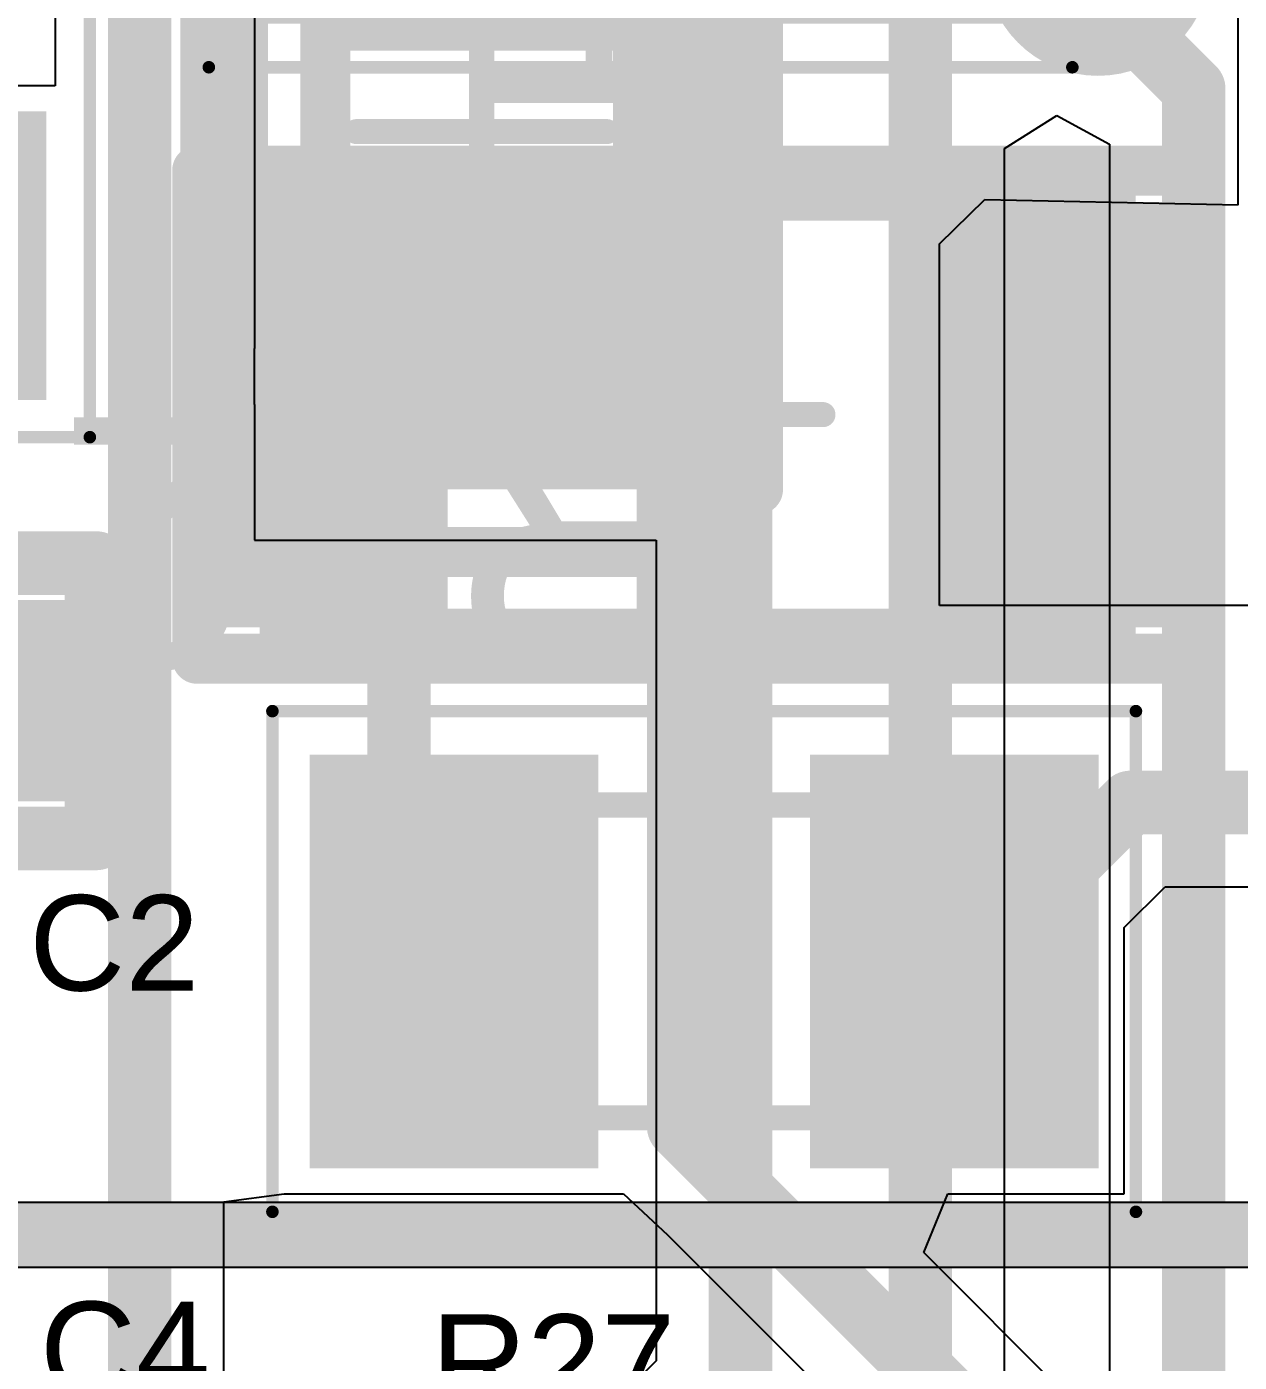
# Model space of a CAD drawing. Header units: inches. Extents: x 2.95 to 6.74, y 1.23 to 4.83.
# Drawn here: x 4.9304 to 5.1212, y 4.093 to 4.303 of the extents above; entities that cross this region are included whole.
import ezdxf

# ---------------------------------------------------------------- set-up
doc = ezdxf.new("R2010")
doc.units = ezdxf.units.IN
doc.header["$MEASUREMENT"] = 0
for name, color, linetype in [('Bottom 3D Body', 56, 'Continuous'), ('Bottom Assembly', 56, 'Continuous'), ('Bottom Component Center', 56, 'Continuous'), ('Bottom Courtyard', 56, 'Continuous'), ('Bottom Layer', 5, 'Continuous'), ('Bottom Overlay', 54, 'Continuous'), ('Bottom Paste', 16, 'Continuous'), ('Bottom Solder', 6, 'Continuous'), ('GND', 76, 'Continuous'), ('Mechanical 10', 56, 'Continuous'), ('Mechanical 12', 56, 'Continuous'), ('Mechanical 15', 56, 'Continuous'), ('PWR', 16, 'Continuous'), ('Top 3D Body', 56, 'Continuous'), ('Top Assembly', 56, 'Continuous'), ('Top Component Center', 56, 'Continuous'), ('Top Courtyard', 56, 'Continuous'), ('Top Layer', 1, 'Continuous'), ('Top Overlay', 2, 'Continuous'), ('Top Paste', 8, 'Continuous'), ('Top Solder', 216, 'Continuous'), ('Via Holes', 16, 'Continuous')]:
    doc.layers.add(name, color=color, linetype=linetype)
doc.styles.add('Arial', font='', dxfattribs={"height": 0.2})
doc.styles.get('Arial').set_extended_font_data('Arial')

# ---------------------------------------------------------------- blocks, each defined once
blk = doc.blocks.new('FP_TNPW1206__3_MFG_52')
at = {"layer": 'Top Layer'}
for points in [[(-0.0748, 0.03346), (-0.03937, 0.03346), (-0.03937, -0.03346), (-0.0748, -0.03346)], [(0.03937, 0.03346), (0.0748, 0.03346), (0.0748, -0.03346), (0.03937, -0.03346)]]:
    blk.add_hatch(color=1, dxfattribs=at).paths.add_polyline_path(points)
at = {"layer": 'Top Paste'}
for points in [[(-0.0748, 0.03346), (-0.03937, 0.03346), (-0.03937, -0.03346), (-0.0748, -0.03346)], [(0.03937, 0.03346), (0.0748, 0.03346), (0.0748, -0.03346), (0.03937, -0.03346)]]:
    blk.add_hatch(color=8, dxfattribs=at).paths.add_polyline_path(points)
at = {"layer": 'Top Solder'}
for points in [[(-0.0748, 0.03346), (-0.03937, 0.03346), (-0.03937, -0.03346), (-0.0748, -0.03346)], [(0.03937, 0.03346), (0.0748, 0.03346), (0.0748, -0.03346), (0.03937, -0.03346)]]:
    blk.add_hatch(color=216, dxfattribs=at).paths.add_polyline_path(points)
at = {"layer": 'Top 3D Body'}
for points in [[(-0.06496, 0.03445, 0.00787, 0.00787, 0), (-0.06496, -0.03445, 0.00787, 0.00787, 0)], [(0.06496, 0.03445, 0.00787, 0.00787, 0), (-0.06496, 0.03445, 0.00787, 0.00787, 0)], [(0.06496, 0.03445, 0.00787, 0.00787, 0), (0.06496, -0.03445, 0.00787, 0.00787, 0)], [(0.06496, -0.03445, 0.00787, 0.00787, 0), (-0.06496, -0.03445, 0.00787, 0.00787, 0)]]:
    blk.add_lwpolyline(points, format="xyseb", dxfattribs=at)
for points in [[(-0.06693, 0.03445, 0.00394, 0.00394, 1), (-0.06299, 0.03445, 0.00394, 0.00394, 1)], [(-0.06693, 0.03445, 0.00394, 0.00394, 1), (-0.06299, 0.03445, 0.00394, 0.00394, 1)], [(0.06299, 0.03445, 0.00394, 0.00394, 1), (0.06693, 0.03445, 0.00394, 0.00394, 1)], [(0.06299, 0.03445, 0.00394, 0.00394, 1), (0.06693, 0.03445, 0.00394, 0.00394, 1)], [(-0.06693, -0.03445, 0.00394, 0.00394, 1), (-0.06299, -0.03445, 0.00394, 0.00394, 1)], [(-0.06693, -0.03445, 0.00394, 0.00394, 1), (-0.06299, -0.03445, 0.00394, 0.00394, 1)], [(0.06299, -0.03445, 0.00394, 0.00394, 1), (0.06693, -0.03445, 0.00394, 0.00394, 1)], [(0.06299, -0.03445, 0.00394, 0.00394, 1), (0.06693, -0.03445, 0.00394, 0.00394, 1)]]:
    blk.add_lwpolyline(points, format="xyseb", close=True, dxfattribs=at)
at = {"layer": 'Top Assembly'}
for points in [[(-0.07874, 0.03839, 0.00787, 0.00787, 0), (-0.07874, -0.03839, 0.00787, 0.00787, 0)], [(0.07874, 0.03839, 0.00787, 0.00787, 0), (-0.07874, 0.03839, 0.00787, 0.00787, 0)], [(0.07874, 0.03839, 0.00787, 0.00787, 0), (0.07874, -0.03839, 0.00787, 0.00787, 0)], [(0.07874, -0.03839, 0.00787, 0.00787, 0), (-0.07874, -0.03839, 0.00787, 0.00787, 0)]]:
    blk.add_lwpolyline(points, format="xyseb", dxfattribs=at)
for points in [[(-0.08071, 0.03839, 0.00394, 0.00394, 1), (-0.07677, 0.03839, 0.00394, 0.00394, 1)], [(-0.08071, 0.03839, 0.00394, 0.00394, 1), (-0.07677, 0.03839, 0.00394, 0.00394, 1)], [(0.07677, 0.03839, 0.00394, 0.00394, 1), (0.08071, 0.03839, 0.00394, 0.00394, 1)], [(0.07677, 0.03839, 0.00394, 0.00394, 1), (0.08071, 0.03839, 0.00394, 0.00394, 1)], [(-0.08071, -0.03839, 0.00394, 0.00394, 1), (-0.07677, -0.03839, 0.00394, 0.00394, 1)], [(-0.08071, -0.03839, 0.00394, 0.00394, 1), (-0.07677, -0.03839, 0.00394, 0.00394, 1)], [(0.07677, -0.03839, 0.00394, 0.00394, 1), (0.08071, -0.03839, 0.00394, 0.00394, 1)], [(0.07677, -0.03839, 0.00394, 0.00394, 1), (0.08071, -0.03839, 0.00394, 0.00394, 1)]]:
    blk.add_lwpolyline(points, format="xyseb", close=True, dxfattribs=at)
at = {"layer": 'Top Component Center'}
for points in [[(0, 0.01969, 0.00394, 0.00394, 0), (0, -0.01969, 0.00394, 0.00394, 0)], [(0.01969, 0, 0.00394, 0.00394, 0), (-0.01969, 0, 0.00394, 0.00394, 0)]]:
    blk.add_lwpolyline(points, format="xyseb", dxfattribs=at)
for points in [[(-0.00098, 0.01969, 0.00197, 0.00197, 1), (0.00098, 0.01969, 0.00197, 0.00197, 1)], [(-0.02067, 0, 0.00197, 0.00197, 1), (-0.0187, 0, 0.00197, 0.00197, 1)], [(0.0187, 0, 0.00197, 0.00197, 1), (0.02067, 0, 0.00197, 0.00197, 1)], [(-0.00098, -0.01969, 0.00197, 0.00197, 1), (0.00098, -0.01969, 0.00197, 0.00197, 1)]]:
    blk.add_lwpolyline(points, format="xyseb", close=True, dxfattribs=at)
at = {"layer": 'Top Courtyard'}
for points in [[(-0.07874, 0.03839, 0.00787, 0.00787, 0), (-0.07874, -0.03839, 0.00787, 0.00787, 0)], [(0.07874, 0.03839, 0.00787, 0.00787, 0), (-0.07874, 0.03839, 0.00787, 0.00787, 0)], [(0.07874, 0.03839, 0.00787, 0.00787, 0), (0.07874, -0.03839, 0.00787, 0.00787, 0)], [(0.07874, -0.03839, 0.00787, 0.00787, 0), (-0.07874, -0.03839, 0.00787, 0.00787, 0)]]:
    blk.add_lwpolyline(points, format="xyseb", dxfattribs=at)
for points in [[(-0.08071, 0.03839, 0.00394, 0.00394, 1), (-0.07677, 0.03839, 0.00394, 0.00394, 1)], [(-0.08071, 0.03839, 0.00394, 0.00394, 1), (-0.07677, 0.03839, 0.00394, 0.00394, 1)], [(0.07677, 0.03839, 0.00394, 0.00394, 1), (0.08071, 0.03839, 0.00394, 0.00394, 1)], [(0.07677, 0.03839, 0.00394, 0.00394, 1), (0.08071, 0.03839, 0.00394, 0.00394, 1)], [(-0.08071, -0.03839, 0.00394, 0.00394, 1), (-0.07677, -0.03839, 0.00394, 0.00394, 1)], [(-0.08071, -0.03839, 0.00394, 0.00394, 1), (-0.07677, -0.03839, 0.00394, 0.00394, 1)], [(0.07677, -0.03839, 0.00394, 0.00394, 1), (0.08071, -0.03839, 0.00394, 0.00394, 1)], [(0.07677, -0.03839, 0.00394, 0.00394, 1), (0.08071, -0.03839, 0.00394, 0.00394, 1)]]:
    blk.add_lwpolyline(points, format="xyseb", close=True, dxfattribs=at)
at = {"layer": 'Top Overlay'}
for points in [[(0.02461, 0.03445, 0.00787, 0.00787, 0), (-0.02461, 0.03445, 0.00787, 0.00787, 0)], [(0.02461, -0.03445, 0.00787, 0.00787, 0), (-0.02461, -0.03445, 0.00787, 0.00787, 0)]]:
    blk.add_lwpolyline(points, format="xyseb", dxfattribs=at)
for points in [[(-0.02657, 0.03445, 0.00394, 0.00394, 1), (-0.02264, 0.03445, 0.00394, 0.00394, 1)], [(0.02264, 0.03445, 0.00394, 0.00394, 1), (0.02657, 0.03445, 0.00394, 0.00394, 1)], [(-0.02657, -0.03445, 0.00394, 0.00394, 1), (-0.02264, -0.03445, 0.00394, 0.00394, 1)], [(0.02264, -0.03445, 0.00394, 0.00394, 1), (0.02657, -0.03445, 0.00394, 0.00394, 1)]]:
    blk.add_lwpolyline(points, format="xyseb", close=True, dxfattribs=at)
at = {"layer": 'Top Assembly', "style": 'Arial'}
blk.add_text('R52', height=0.03937, dxfattribs=at).set_placement((0, 0.00044))
blk = doc.blocks.new('RESC2012X50N_72')
at = {"layer": 'Top Layer'}
for points in [[(-0.05807, -0.02854), (-0.05807, 0.02854), (-0.02067, 0.02854), (-0.02067, -0.02854)], [(0.02067, -0.02854), (0.02067, 0.02854), (0.05807, 0.02854), (0.05807, -0.02854)]]:
    blk.add_hatch(color=1, dxfattribs=at).paths.add_polyline_path(points)
at = {"layer": 'Top Paste'}
for points in [[(-0.05807, -0.02854), (-0.05807, 0.02854), (-0.02067, 0.02854), (-0.02067, -0.02854)], [(0.02067, -0.02854), (0.02067, 0.02854), (0.05807, 0.02854), (0.05807, -0.02854)]]:
    blk.add_hatch(color=8, dxfattribs=at).paths.add_polyline_path(points)
at = {"layer": 'Top Solder'}
for points in [[(-0.06207, -0.03254), (-0.06207, 0.03254), (-0.01667, 0.03254), (-0.01667, -0.03254)], [(0.01667, -0.03254), (0.01667, 0.03254), (0.06207, 0.03254), (0.06207, -0.03254)]]:
    blk.add_hatch(color=216, dxfattribs=at).paths.add_polyline_path(points)
at = {"layer": 'Mechanical 15'}
for points in [[(-0.06791, -0.03937, 0.00197, 0.00197, 0), (-0.06791, 0.03937, 0.00197, 0.00197, 0)], [(-0.06791, 0.03937, 0.00197, 0.00197, 0), (0.06791, 0.03937, 0.00197, 0.00197, 0)], [(0.06791, -0.03937, 0.00197, 0.00197, 0), (0.06791, 0.03937, 0.00197, 0.00197, 0)], [(-0.06791, -0.03937, 0.00197, 0.00197, 0), (0.06791, -0.03937, 0.00197, 0.00197, 0)]]:
    blk.add_lwpolyline(points, format="xyseb", dxfattribs=at)
for points in [[(-0.06841, 0.03937, 0.000984, 0.000984, 1), (-0.06742, 0.03937, 0.000984, 0.000984, 1)], [(-0.06841, 0.03937, 0.000984, 0.000984, 1), (-0.06742, 0.03937, 0.000984, 0.000984, 1)], [(0.06742, 0.03937, 0.000984, 0.000984, 1), (0.06841, 0.03937, 0.000984, 0.000984, 1)], [(0.06742, 0.03937, 0.000984, 0.000984, 1), (0.06841, 0.03937, 0.000984, 0.000984, 1)], [(-0.06841, -0.03937, 0.000984, 0.000984, 1), (-0.06742, -0.03937, 0.000984, 0.000984, 1)], [(-0.06841, -0.03937, 0.000984, 0.000984, 1), (-0.06742, -0.03937, 0.000984, 0.000984, 1)], [(0.06742, -0.03937, 0.000984, 0.000984, 1), (0.06841, -0.03937, 0.000984, 0.000984, 1)], [(0.06742, -0.03937, 0.000984, 0.000984, 1), (0.06841, -0.03937, 0.000984, 0.000984, 1)]]:
    blk.add_lwpolyline(points, format="xyseb", close=True, dxfattribs=at)
at = {"layer": 'Top 3D Body'}
for points in [[(-0.04035, -0.02461, 0.00394, 0.00394, 0), (-0.04035, 0.02461, 0.00394, 0.00394, 0)], [(-0.04035, 0.02461, 0.00394, 0.00394, 0), (0.04035, 0.02461, 0.00394, 0.00394, 0)], [(0.04035, -0.02461, 0.00394, 0.00394, 0), (0.04035, 0.02461, 0.00394, 0.00394, 0)], [(-0.04035, -0.02461, 0.00394, 0.00394, 0), (0.04035, -0.02461, 0.00394, 0.00394, 0)]]:
    blk.add_lwpolyline(points, format="xyseb", dxfattribs=at)
for points in [[(-0.04134, 0.02461, 0.00197, 0.00197, 1), (-0.03937, 0.02461, 0.00197, 0.00197, 1)], [(-0.04134, 0.02461, 0.00197, 0.00197, 1), (-0.03937, 0.02461, 0.00197, 0.00197, 1)], [(0.03937, 0.02461, 0.00197, 0.00197, 1), (0.04134, 0.02461, 0.00197, 0.00197, 1)], [(0.03937, 0.02461, 0.00197, 0.00197, 1), (0.04134, 0.02461, 0.00197, 0.00197, 1)], [(-0.04134, -0.02461, 0.00197, 0.00197, 1), (-0.03937, -0.02461, 0.00197, 0.00197, 1)], [(-0.04134, -0.02461, 0.00197, 0.00197, 1), (-0.03937, -0.02461, 0.00197, 0.00197, 1)], [(0.03937, -0.02461, 0.00197, 0.00197, 1), (0.04134, -0.02461, 0.00197, 0.00197, 1)], [(0.03937, -0.02461, 0.00197, 0.00197, 1), (0.04134, -0.02461, 0.00197, 0.00197, 1)]]:
    blk.add_lwpolyline(points, format="xyseb", close=True, dxfattribs=at)
at = {"layer": 'Top Overlay'}
blk.add_lwpolyline([(0, -0.02067, 0.00787, 0.00787, 0), (0, 0.02067, 0.00787, 0.00787, 0)], format="xyseb", dxfattribs=at)
for points in [[(-0.00197, 0.02067, 0.00394, 0.00394, 1), (0.00197, 0.02067, 0.00394, 0.00394, 1)], [(-0.00197, -0.02067, 0.00394, 0.00394, 1), (0.00197, -0.02067, 0.00394, 0.00394, 1)]]:
    blk.add_lwpolyline(points, format="xyseb", close=True, dxfattribs=at)
blk = doc.blocks.new('FP_RP732A_IPC_B_B_77')
at = {"layer": 'Bottom Layer'}
for points in [[(-0.05626, 0.02772), (-0.01272, 0.02772), (-0.01272, -0.02772), (-0.05626, -0.02772)], [(0.01272, 0.02772), (0.05626, 0.02772), (0.05626, -0.02772), (0.01272, -0.02772)]]:
    blk.add_hatch(color=5, dxfattribs=at).paths.add_polyline_path(points)
at = {"layer": 'Bottom Paste'}
for points in [[(-0.05626, 0.02772), (-0.01272, 0.02772), (-0.01272, -0.02772), (-0.05626, -0.02772)], [(0.01272, 0.02772), (0.05626, 0.02772), (0.05626, -0.02772), (0.01272, -0.02772)]]:
    blk.add_hatch(color=16, dxfattribs=at).paths.add_polyline_path(points)
at = {"layer": 'Bottom Solder'}
for points in [[(-0.05626, 0.02772), (-0.01272, 0.02772), (-0.01272, -0.02772), (-0.05626, -0.02772)], [(0.01272, 0.02772), (0.05626, 0.02772), (0.05626, -0.02772), (0.01272, -0.02772)]]:
    blk.add_hatch(color=6, dxfattribs=at).paths.add_polyline_path(points)
at = {"layer": 'Bottom 3D Body'}
for points in [[(-0.03937, 0.02461, 0.00787, 0.00787, 0), (-0.03937, -0.02461, 0.00787, 0.00787, 0)], [(-0.03937, 0.02461, 0.00787, 0.00787, 0), (0.03937, 0.02461, 0.00787, 0.00787, 0)], [(0.03937, 0.02461, 0.00787, 0.00787, 0), (0.03937, -0.02461, 0.00787, 0.00787, 0)], [(-0.03937, -0.02461, 0.00787, 0.00787, 0), (0.03937, -0.02461, 0.00787, 0.00787, 0)]]:
    blk.add_lwpolyline(points, format="xyseb", dxfattribs=at)
for points in [[(-0.04134, 0.02461, 0.00394, 0.00394, 1), (-0.0374, 0.02461, 0.00394, 0.00394, 1)], [(-0.04134, 0.02461, 0.00394, 0.00394, 1), (-0.0374, 0.02461, 0.00394, 0.00394, 1)], [(0.0374, 0.02461, 0.00394, 0.00394, 1), (0.04134, 0.02461, 0.00394, 0.00394, 1)], [(0.0374, 0.02461, 0.00394, 0.00394, 1), (0.04134, 0.02461, 0.00394, 0.00394, 1)], [(-0.04134, -0.02461, 0.00394, 0.00394, 1), (-0.0374, -0.02461, 0.00394, 0.00394, 1)], [(-0.04134, -0.02461, 0.00394, 0.00394, 1), (-0.0374, -0.02461, 0.00394, 0.00394, 1)], [(0.0374, -0.02461, 0.00394, 0.00394, 1), (0.04134, -0.02461, 0.00394, 0.00394, 1)], [(0.0374, -0.02461, 0.00394, 0.00394, 1), (0.04134, -0.02461, 0.00394, 0.00394, 1)]]:
    blk.add_lwpolyline(points, format="xyseb", close=True, dxfattribs=at)
at = {"layer": 'Bottom Assembly'}
for points in [[(-0.06611, 0.03756, 0.00787, 0.00787, 0), (-0.06611, -0.03756, 0.00787, 0.00787, 0)], [(-0.06611, 0.03756, 0.00787, 0.00787, 0), (0.06611, 0.03756, 0.00787, 0.00787, 0)], [(0.06611, 0.03756, 0.00787, 0.00787, 0), (0.06611, -0.03756, 0.00787, 0.00787, 0)], [(-0.06611, -0.03756, 0.00787, 0.00787, 0), (0.06611, -0.03756, 0.00787, 0.00787, 0)]]:
    blk.add_lwpolyline(points, format="xyseb", dxfattribs=at)
for points in [[(-0.06808, 0.03756, 0.00394, 0.00394, 1), (-0.06414, 0.03756, 0.00394, 0.00394, 1)], [(-0.06808, 0.03756, 0.00394, 0.00394, 1), (-0.06414, 0.03756, 0.00394, 0.00394, 1)], [(0.06414, 0.03756, 0.00394, 0.00394, 1), (0.06808, 0.03756, 0.00394, 0.00394, 1)], [(0.06414, 0.03756, 0.00394, 0.00394, 1), (0.06808, 0.03756, 0.00394, 0.00394, 1)], [(-0.06808, -0.03756, 0.00394, 0.00394, 1), (-0.06414, -0.03756, 0.00394, 0.00394, 1)], [(-0.06808, -0.03756, 0.00394, 0.00394, 1), (-0.06414, -0.03756, 0.00394, 0.00394, 1)], [(0.06414, -0.03756, 0.00394, 0.00394, 1), (0.06808, -0.03756, 0.00394, 0.00394, 1)], [(0.06414, -0.03756, 0.00394, 0.00394, 1), (0.06808, -0.03756, 0.00394, 0.00394, 1)]]:
    blk.add_lwpolyline(points, format="xyseb", close=True, dxfattribs=at)
at = {"layer": 'Bottom Component Center'}
for points in [[(0, 0.01969, 0.00394, 0.00394, 0), (0, -0.01969, 0.00394, 0.00394, 0)], [(-0.01969, 0, 0.00394, 0.00394, 0), (0.01969, 0, 0.00394, 0.00394, 0)]]:
    blk.add_lwpolyline(points, format="xyseb", dxfattribs=at)
for points in [[(-0.00098, 0.01969, 0.00197, 0.00197, 1), (0.00098, 0.01969, 0.00197, 0.00197, 1)], [(-0.02067, 0, 0.00197, 0.00197, 1), (-0.0187, 0, 0.00197, 0.00197, 1)], [(0.0187, 0, 0.00197, 0.00197, 1), (0.02067, 0, 0.00197, 0.00197, 1)], [(-0.00098, -0.01969, 0.00197, 0.00197, 1), (0.00098, -0.01969, 0.00197, 0.00197, 1)]]:
    blk.add_lwpolyline(points, format="xyseb", close=True, dxfattribs=at)
at = {"layer": 'Bottom Courtyard'}
for points in [[(-0.06611, 0.03756, 0.00787, 0.00787, 0), (-0.06611, -0.03756, 0.00787, 0.00787, 0)], [(-0.06611, 0.03756, 0.00787, 0.00787, 0), (0.06611, 0.03756, 0.00787, 0.00787, 0)], [(0.06611, 0.03756, 0.00787, 0.00787, 0), (0.06611, -0.03756, 0.00787, 0.00787, 0)], [(-0.06611, -0.03756, 0.00787, 0.00787, 0), (0.06611, -0.03756, 0.00787, 0.00787, 0)]]:
    blk.add_lwpolyline(points, format="xyseb", dxfattribs=at)
for points in [[(-0.06808, 0.03756, 0.00394, 0.00394, 1), (-0.06414, 0.03756, 0.00394, 0.00394, 1)], [(-0.06808, 0.03756, 0.00394, 0.00394, 1), (-0.06414, 0.03756, 0.00394, 0.00394, 1)], [(0.06414, 0.03756, 0.00394, 0.00394, 1), (0.06808, 0.03756, 0.00394, 0.00394, 1)], [(0.06414, 0.03756, 0.00394, 0.00394, 1), (0.06808, 0.03756, 0.00394, 0.00394, 1)], [(-0.06808, -0.03756, 0.00394, 0.00394, 1), (-0.06414, -0.03756, 0.00394, 0.00394, 1)], [(-0.06808, -0.03756, 0.00394, 0.00394, 1), (-0.06414, -0.03756, 0.00394, 0.00394, 1)], [(0.06414, -0.03756, 0.00394, 0.00394, 1), (0.06808, -0.03756, 0.00394, 0.00394, 1)], [(0.06414, -0.03756, 0.00394, 0.00394, 1), (0.06808, -0.03756, 0.00394, 0.00394, 1)]]:
    blk.add_lwpolyline(points, format="xyseb", close=True, dxfattribs=at)
at = {"layer": 'Bottom Overlay'}
for points in [[(-0.05626, 0.04347, 0.00787, 0.00787, 0), (0.05626, 0.04347, 0.00787, 0.00787, 0)], [(-0.05626, -0.04347, 0.00787, 0.00787, 0), (0.05626, -0.04347, 0.00787, 0.00787, 0)]]:
    blk.add_lwpolyline(points, format="xyseb", dxfattribs=at)
for points in [[(-0.05823, 0.04347, 0.00394, 0.00394, 1), (-0.0543, 0.04347, 0.00394, 0.00394, 1)], [(0.0543, 0.04347, 0.00394, 0.00394, 1), (0.05823, 0.04347, 0.00394, 0.00394, 1)], [(-0.05823, -0.04347, 0.00394, 0.00394, 1), (-0.0543, -0.04347, 0.00394, 0.00394, 1)], [(0.0543, -0.04347, 0.00394, 0.00394, 1), (0.05823, -0.04347, 0.00394, 0.00394, 1)]]:
    blk.add_lwpolyline(points, format="xyseb", close=True, dxfattribs=at)
at = {"layer": 'Bottom Assembly', "style": 'Arial', "text_generation_flag": 2}
blk.add_text('R12', height=0.03937, rotation=180, dxfattribs=at).set_placement((0, 0))
blk = doc.blocks.new('RESC2012X50N_79')
at = {"layer": 'Top Layer'}
for points in [[(-0.05807, -0.02854), (-0.05807, 0.02854), (-0.02067, 0.02854), (-0.02067, -0.02854)], [(0.02067, -0.02854), (0.02067, 0.02854), (0.05807, 0.02854), (0.05807, -0.02854)]]:
    blk.add_hatch(color=1, dxfattribs=at).paths.add_polyline_path(points)
at = {"layer": 'Top Paste'}
for points in [[(-0.05807, -0.02854), (-0.05807, 0.02854), (-0.02067, 0.02854), (-0.02067, -0.02854)], [(0.02067, -0.02854), (0.02067, 0.02854), (0.05807, 0.02854), (0.05807, -0.02854)]]:
    blk.add_hatch(color=8, dxfattribs=at).paths.add_polyline_path(points)
at = {"layer": 'Top Solder'}
for points in [[(-0.06207, -0.03254), (-0.06207, 0.03254), (-0.01667, 0.03254), (-0.01667, -0.03254)], [(0.01667, -0.03254), (0.01667, 0.03254), (0.06207, 0.03254), (0.06207, -0.03254)]]:
    blk.add_hatch(color=216, dxfattribs=at).paths.add_polyline_path(points)
at = {"layer": 'Mechanical 15'}
for points in [[(-0.06791, -0.03937, 0.00197, 0.00197, 0), (-0.06791, 0.03937, 0.00197, 0.00197, 0)], [(-0.06791, 0.03937, 0.00197, 0.00197, 0), (0.06791, 0.03937, 0.00197, 0.00197, 0)], [(0.06791, -0.03937, 0.00197, 0.00197, 0), (0.06791, 0.03937, 0.00197, 0.00197, 0)], [(-0.06791, -0.03937, 0.00197, 0.00197, 0), (0.06791, -0.03937, 0.00197, 0.00197, 0)]]:
    blk.add_lwpolyline(points, format="xyseb", dxfattribs=at)
for points in [[(-0.06841, 0.03937, 0.000984, 0.000984, 1), (-0.06742, 0.03937, 0.000984, 0.000984, 1)], [(-0.06841, 0.03937, 0.000984, 0.000984, 1), (-0.06742, 0.03937, 0.000984, 0.000984, 1)], [(0.06742, 0.03937, 0.000984, 0.000984, 1), (0.06841, 0.03937, 0.000984, 0.000984, 1)], [(0.06742, 0.03937, 0.000984, 0.000984, 1), (0.06841, 0.03937, 0.000984, 0.000984, 1)], [(-0.06841, -0.03937, 0.000984, 0.000984, 1), (-0.06742, -0.03937, 0.000984, 0.000984, 1)], [(-0.06841, -0.03937, 0.000984, 0.000984, 1), (-0.06742, -0.03937, 0.000984, 0.000984, 1)], [(0.06742, -0.03937, 0.000984, 0.000984, 1), (0.06841, -0.03937, 0.000984, 0.000984, 1)], [(0.06742, -0.03937, 0.000984, 0.000984, 1), (0.06841, -0.03937, 0.000984, 0.000984, 1)]]:
    blk.add_lwpolyline(points, format="xyseb", close=True, dxfattribs=at)
at = {"layer": 'Top 3D Body'}
for points in [[(-0.04035, -0.02461, 0.00394, 0.00394, 0), (-0.04035, 0.02461, 0.00394, 0.00394, 0)], [(-0.04035, 0.02461, 0.00394, 0.00394, 0), (0.04035, 0.02461, 0.00394, 0.00394, 0)], [(0.04035, -0.02461, 0.00394, 0.00394, 0), (0.04035, 0.02461, 0.00394, 0.00394, 0)], [(-0.04035, -0.02461, 0.00394, 0.00394, 0), (0.04035, -0.02461, 0.00394, 0.00394, 0)]]:
    blk.add_lwpolyline(points, format="xyseb", dxfattribs=at)
for points in [[(-0.04134, 0.02461, 0.00197, 0.00197, 1), (-0.03937, 0.02461, 0.00197, 0.00197, 1)], [(-0.04134, 0.02461, 0.00197, 0.00197, 1), (-0.03937, 0.02461, 0.00197, 0.00197, 1)], [(0.03937, 0.02461, 0.00197, 0.00197, 1), (0.04134, 0.02461, 0.00197, 0.00197, 1)], [(0.03937, 0.02461, 0.00197, 0.00197, 1), (0.04134, 0.02461, 0.00197, 0.00197, 1)], [(-0.04134, -0.02461, 0.00197, 0.00197, 1), (-0.03937, -0.02461, 0.00197, 0.00197, 1)], [(-0.04134, -0.02461, 0.00197, 0.00197, 1), (-0.03937, -0.02461, 0.00197, 0.00197, 1)], [(0.03937, -0.02461, 0.00197, 0.00197, 1), (0.04134, -0.02461, 0.00197, 0.00197, 1)], [(0.03937, -0.02461, 0.00197, 0.00197, 1), (0.04134, -0.02461, 0.00197, 0.00197, 1)]]:
    blk.add_lwpolyline(points, format="xyseb", close=True, dxfattribs=at)
at = {"layer": 'Top Overlay'}
blk.add_lwpolyline([(0, -0.02067, 0.00787, 0.00787, 0), (0, 0.02067, 0.00787, 0.00787, 0)], format="xyseb", dxfattribs=at)
for points in [[(-0.00197, 0.02067, 0.00394, 0.00394, 1), (0.00197, 0.02067, 0.00394, 0.00394, 1)], [(-0.00197, -0.02067, 0.00394, 0.00394, 1), (0.00197, -0.02067, 0.00394, 0.00394, 1)]]:
    blk.add_lwpolyline(points, format="xyseb", close=True, dxfattribs=at)
blk = doc.blocks.new('RESC2012X50N_87')
at = {"layer": 'Top Layer'}
for points in [[(-0.05807, -0.02854), (-0.05807, 0.02854), (-0.02067, 0.02854), (-0.02067, -0.02854)], [(0.02067, -0.02854), (0.02067, 0.02854), (0.05807, 0.02854), (0.05807, -0.02854)]]:
    blk.add_hatch(color=1, dxfattribs=at).paths.add_polyline_path(points)
at = {"layer": 'Top Paste'}
for points in [[(-0.05807, -0.02854), (-0.05807, 0.02854), (-0.02067, 0.02854), (-0.02067, -0.02854)], [(0.02067, -0.02854), (0.02067, 0.02854), (0.05807, 0.02854), (0.05807, -0.02854)]]:
    blk.add_hatch(color=8, dxfattribs=at).paths.add_polyline_path(points)
at = {"layer": 'Top Solder'}
for points in [[(-0.06207, -0.03254), (-0.06207, 0.03254), (-0.01667, 0.03254), (-0.01667, -0.03254)], [(0.01667, -0.03254), (0.01667, 0.03254), (0.06207, 0.03254), (0.06207, -0.03254)]]:
    blk.add_hatch(color=216, dxfattribs=at).paths.add_polyline_path(points)
at = {"layer": 'Mechanical 15'}
for points in [[(-0.06791, -0.03937, 0.00197, 0.00197, 0), (-0.06791, 0.03937, 0.00197, 0.00197, 0)], [(0.06791, 0.03937, 0.00197, 0.00197, 0), (-0.06791, 0.03937, 0.00197, 0.00197, 0)], [(0.06791, -0.03937, 0.00197, 0.00197, 0), (0.06791, 0.03937, 0.00197, 0.00197, 0)], [(0.06791, -0.03937, 0.00197, 0.00197, 0), (-0.06791, -0.03937, 0.00197, 0.00197, 0)]]:
    blk.add_lwpolyline(points, format="xyseb", dxfattribs=at)
for points in [[(-0.06841, 0.03937, 0.000984, 0.000984, 1), (-0.06742, 0.03937, 0.000984, 0.000984, 1)], [(-0.06841, 0.03937, 0.000984, 0.000984, 1), (-0.06742, 0.03937, 0.000984, 0.000984, 1)], [(0.06742, 0.03937, 0.000984, 0.000984, 1), (0.06841, 0.03937, 0.000984, 0.000984, 1)], [(0.06742, 0.03937, 0.000984, 0.000984, 1), (0.06841, 0.03937, 0.000984, 0.000984, 1)], [(-0.06841, -0.03937, 0.000984, 0.000984, 1), (-0.06742, -0.03937, 0.000984, 0.000984, 1)], [(-0.06841, -0.03937, 0.000984, 0.000984, 1), (-0.06742, -0.03937, 0.000984, 0.000984, 1)], [(0.06742, -0.03937, 0.000984, 0.000984, 1), (0.06841, -0.03937, 0.000984, 0.000984, 1)], [(0.06742, -0.03937, 0.000984, 0.000984, 1), (0.06841, -0.03937, 0.000984, 0.000984, 1)]]:
    blk.add_lwpolyline(points, format="xyseb", close=True, dxfattribs=at)
at = {"layer": 'Top 3D Body'}
for points in [[(-0.04035, -0.02461, 0.00394, 0.00394, 0), (-0.04035, 0.02461, 0.00394, 0.00394, 0)], [(0.04035, 0.02461, 0.00394, 0.00394, 0), (-0.04035, 0.02461, 0.00394, 0.00394, 0)], [(0.04035, -0.02461, 0.00394, 0.00394, 0), (0.04035, 0.02461, 0.00394, 0.00394, 0)], [(0.04035, -0.02461, 0.00394, 0.00394, 0), (-0.04035, -0.02461, 0.00394, 0.00394, 0)]]:
    blk.add_lwpolyline(points, format="xyseb", dxfattribs=at)
for points in [[(-0.04134, 0.02461, 0.00197, 0.00197, 1), (-0.03937, 0.02461, 0.00197, 0.00197, 1)], [(-0.04134, 0.02461, 0.00197, 0.00197, 1), (-0.03937, 0.02461, 0.00197, 0.00197, 1)], [(0.03937, 0.02461, 0.00197, 0.00197, 1), (0.04134, 0.02461, 0.00197, 0.00197, 1)], [(0.03937, 0.02461, 0.00197, 0.00197, 1), (0.04134, 0.02461, 0.00197, 0.00197, 1)], [(-0.04134, -0.02461, 0.00197, 0.00197, 1), (-0.03937, -0.02461, 0.00197, 0.00197, 1)], [(-0.04134, -0.02461, 0.00197, 0.00197, 1), (-0.03937, -0.02461, 0.00197, 0.00197, 1)], [(0.03937, -0.02461, 0.00197, 0.00197, 1), (0.04134, -0.02461, 0.00197, 0.00197, 1)], [(0.03937, -0.02461, 0.00197, 0.00197, 1), (0.04134, -0.02461, 0.00197, 0.00197, 1)]]:
    blk.add_lwpolyline(points, format="xyseb", close=True, dxfattribs=at)
at = {"layer": 'Top Overlay'}
blk.add_lwpolyline([(0, -0.02067, 0.00787, 0.00787, 0), (0, 0.02067, 0.00787, 0.00787, 0)], format="xyseb", dxfattribs=at)
for points in [[(-0.00197, 0.02067, 0.00394, 0.00394, 1), (0.00197, 0.02067, 0.00394, 0.00394, 1)], [(-0.00197, -0.02067, 0.00394, 0.00394, 1), (0.00197, -0.02067, 0.00394, 0.00394, 1)]]:
    blk.add_lwpolyline(points, format="xyseb", close=True, dxfattribs=at)
blk = doc.blocks.new('CAPC1005X55N_175')
at = {"layer": 'Top Layer'}
for points in [[(-0.03063, 0.01181), (-0.00937, 0.01181), (-0.00937, -0.01181), (-0.03063, -0.01181)], [(0.00638, 0.01181), (0.02764, 0.01181), (0.02764, -0.01181), (0.00638, -0.01181)]]:
    blk.add_hatch(color=1, dxfattribs=at).paths.add_polyline_path(points)
at = {"layer": 'Top Paste'}
for points in [[(-0.03063, 0.01181), (-0.00937, 0.01181), (-0.00937, -0.01181), (-0.03063, -0.01181)], [(0.00638, 0.01181), (0.02764, 0.01181), (0.02764, -0.01181), (0.00638, -0.01181)]]:
    blk.add_hatch(color=8, dxfattribs=at).paths.add_polyline_path(points)
at = {"layer": 'Top Solder'}
for points in [[(-0.03465, 0.01583), (-0.00535, 0.01583), (-0.00535, -0.01583), (-0.03465, -0.01583)], [(0.00236, 0.01583), (0.03165, 0.01583), (0.03165, -0.01583), (0.00236, -0.01583)]]:
    blk.add_hatch(color=216, dxfattribs=at).paths.add_polyline_path(points)
at = {"layer": 'Mechanical 10'}
for points in [[(-0.02087, 0.01102, 0.01, 0.01, 0), (-0.02087, -0.01102, 0.01, 0.01, 0)], [(0.02087, 0.01102, 0.01, 0.01, 0), (-0.02087, 0.01102, 0.01, 0.01, 0)], [(0.02087, 0.01102, 0.01, 0.01, 0), (0.02087, -0.01102, 0.01, 0.01, 0)], [(0.02087, -0.01102, 0.01, 0.01, 0), (-0.02087, -0.01102, 0.01, 0.01, 0)]]:
    blk.add_lwpolyline(points, format="xyseb", dxfattribs=at)
for points in [[(-0.02337, 0.01102, 0.005, 0.005, 1), (-0.01837, 0.01102, 0.005, 0.005, 1)], [(-0.02337, 0.01102, 0.005, 0.005, 1), (-0.01837, 0.01102, 0.005, 0.005, 1)], [(0.01837, 0.01102, 0.005, 0.005, 1), (0.02337, 0.01102, 0.005, 0.005, 1)], [(0.01837, 0.01102, 0.005, 0.005, 1), (0.02337, 0.01102, 0.005, 0.005, 1)], [(-0.02337, -0.01102, 0.005, 0.005, 1), (-0.01837, -0.01102, 0.005, 0.005, 1)], [(-0.02337, -0.01102, 0.005, 0.005, 1), (-0.01837, -0.01102, 0.005, 0.005, 1)], [(0.01837, -0.01102, 0.005, 0.005, 1), (0.02337, -0.01102, 0.005, 0.005, 1)], [(0.01837, -0.01102, 0.005, 0.005, 1), (0.02337, -0.01102, 0.005, 0.005, 1)]]:
    blk.add_lwpolyline(points, format="xyseb", close=True, dxfattribs=at)
at = {"layer": 'Mechanical 12'}
for points in [[(-0.0374, 0.02165, 0.01, 0.01, 0), (-0.0374, -0.02165, 0.01, 0.01, 0)], [(0.0374, 0.02165, 0.01, 0.01, 0), (-0.0374, 0.02165, 0.01, 0.01, 0)], [(0.0374, 0.02165, 0.01, 0.01, 0), (0.0374, -0.02165, 0.01, 0.01, 0)], [(0.0374, -0.02165, 0.01, 0.01, 0), (-0.0374, -0.02165, 0.01, 0.01, 0)]]:
    blk.add_lwpolyline(points, format="xyseb", dxfattribs=at)
for points in [[(-0.0399, 0.02165, 0.005, 0.005, 1), (-0.0349, 0.02165, 0.005, 0.005, 1)], [(-0.0399, 0.02165, 0.005, 0.005, 1), (-0.0349, 0.02165, 0.005, 0.005, 1)], [(0.0349, 0.02165, 0.005, 0.005, 1), (0.0399, 0.02165, 0.005, 0.005, 1)], [(0.0349, 0.02165, 0.005, 0.005, 1), (0.0399, 0.02165, 0.005, 0.005, 1)], [(-0.0399, -0.02165, 0.005, 0.005, 1), (-0.0349, -0.02165, 0.005, 0.005, 1)], [(-0.0399, -0.02165, 0.005, 0.005, 1), (-0.0349, -0.02165, 0.005, 0.005, 1)], [(0.0349, -0.02165, 0.005, 0.005, 1), (0.0399, -0.02165, 0.005, 0.005, 1)], [(0.0349, -0.02165, 0.005, 0.005, 1), (0.0399, -0.02165, 0.005, 0.005, 1)]]:
    blk.add_lwpolyline(points, format="xyseb", close=True, dxfattribs=at)

msp = doc.modelspace()

# ---------------------------------------------------------------- hatches: boundary and pattern name
at = {"layer": 'Bottom Layer'}
h = msp.add_hatch(color=5, dxfattribs=at)
edge = h.paths.add_edge_path()
edge.add_arc((5.09894, 4.31306), 0.01378, 0, 360)
h = msp.add_hatch(color=5, dxfattribs=at)
edge = h.paths.add_edge_path()
edge.add_arc((4.988, 4.248), 0.01378, 0, 360)
at = {"layer": 'Bottom Solder'}
h = msp.add_hatch(color=6, dxfattribs=at)
edge = h.paths.add_edge_path()
edge.add_arc((5.09894, 4.31306), 0.01778, 0, 360)
h = msp.add_hatch(color=6, dxfattribs=at)
edge = h.paths.add_edge_path()
edge.add_arc((4.988, 4.248), 0.01778, 0, 360)
at = {"layer": 'GND'}
h = msp.add_hatch(color=76, dxfattribs=at)
edge = h.paths.add_edge_path()
edge.add_arc((5.09894, 4.31306), 0.01591, 0, 360)
h = msp.add_hatch(color=76, dxfattribs=at)
edge = h.paths.add_edge_path()
edge.add_arc((4.988, 4.248), 0.01591, 0, 360)
at = {"layer": 'PWR'}
h = msp.add_hatch(color=16, dxfattribs=at)
edge = h.paths.add_edge_path()
edge.add_arc((5.09894, 4.31306), 0.01591, 0, 360)
h = msp.add_hatch(color=16, dxfattribs=at)
edge = h.paths.add_edge_path()
edge.add_arc((4.988, 4.248), 0.01591, 0, 360)
at = {"layer": 'Top Layer'}
h = msp.add_hatch(color=1, dxfattribs=at)
edge = h.paths.add_edge_path()
edge.add_arc((5.09894, 4.31306), 0.01378, 0, 360)
h = msp.add_hatch(color=1, dxfattribs=at)
edge = h.paths.add_edge_path()
edge.add_arc((4.988, 4.248), 0.01378, 0, 360)
at = {"layer": 'Top Solder'}
h = msp.add_hatch(color=216, dxfattribs=at)
edge = h.paths.add_edge_path()
edge.add_arc((5.09894, 4.31306), 0.01778, 0, 360)
h = msp.add_hatch(color=216, dxfattribs=at)
edge = h.paths.add_edge_path()
edge.add_arc((4.988, 4.248), 0.01778, 0, 360)
at = {"layer": 'Via Holes'}
h = msp.add_hatch(color=7, dxfattribs=at)
edge = h.paths.add_edge_path()
edge.add_arc((4.988, 4.248), 0.00591, 0, 360)

# ---------------------------------------------------------------- linework, layer by layer
at = {"layer": 'Bottom Layer'}
for p, q in [((4.96628, 4.31592), (4.96628, 4.29123)), ((4.96628, 4.29123), (4.96628, 4.29123)), ((4.96628, 4.29123), (4.96628, 4.28179)), ((5.08425, 4.28386), (5.09247, 4.28906)), ((5.09247, 4.28906), (5.10075, 4.28451)), ((5.08425, 4.02663), (5.08425, 4.28386)), ((5.10075, 4.28451), (5.10075, 4.02696)), ((4.96628, 4.28179), (4.96628, 4.28179)), ((4.96628, 4.28179), (4.96628, 4.25247)), ((4.96628, 4.25247), (4.96622, 4.25233)), ((4.96622, 4.25233), (4.96622, 4.24367)), ((4.96622, 4.24367), (4.96628, 4.24353)), ((4.96628, 4.24353), (4.96628, 4.22224)), ((4.96628, 4.22224), (5.02947, 4.22224)), ((5.02947, 4.22224), (5.02947, 4.09321)), ((5.02947, 4.09321), (5.02403, 4.08778))]:
    msp.add_line(p, q, dxfattribs=at)
for points in [[(5.04272, 4.08772, 0.01, 0.01, 0), (5.04272, 4.36072, 0.01, 0.01, 0)], [(5.071, 4.001, 0.01, 0.01, 0), (5.071, 4.326, 0.01, 0.01, 0)], [(5.09894, 4.30831, 0.01, 0.01, 0), (5.114, 4.29325, 0.01, 0.01, 0)], [(5.114, 3.803, 0.01, 0.01, 0), (5.114, 4.29325, 0.01, 0.01, 0)], [(4.988, 4.248, 0.01, 0.01, 0), (4.99, 4.25, 0.01, 0.01, 0)], [(4.99, 4.25, 0.01, 0.01, 0), (5.001, 4.25, 0.01, 0.01, 0)]]:
    msp.add_lwpolyline(points, format="xyseb", dxfattribs=at)
for points in [[(5.1115, 4.29325, 0.005, 0.005, 1), (5.1165, 4.29325, 0.005, 0.005, 1)], [(5.1115, 4.29325, 0.005, 0.005, 1), (5.1165, 4.29325, 0.005, 0.005, 1)], [(4.9875, 4.25, 0.005, 0.005, 1), (4.9925, 4.25, 0.005, 0.005, 1)], [(4.9875, 4.25, 0.005, 0.005, 1), (4.9925, 4.25, 0.005, 0.005, 1)], [(4.9985, 4.25, 0.005, 0.005, 1), (5.0035, 4.25, 0.005, 0.005, 1)], [(4.9855, 4.248, 0.005, 0.005, 1), (4.9905, 4.248, 0.005, 0.005, 1)]]:
    msp.add_lwpolyline(points, format="xyseb", close=True, dxfattribs=at)
at = {"layer": 'GND'}
for p, q in [((5.433, 4.1181), (4.882, 4.1181)), ((4.8871, 4.1079), (5.4279, 4.1079))]:
    msp.add_line(p, q, dxfattribs=at)
for points in [[(4.882, 4.113, 0.01, 0.01, 0), (5.104, 4.113, 0.01, 0.01, 0)], [(5.104, 4.113, 0.01, 0.01, 0), (5.433, 4.113, 0.01, 0.01, 0)]]:
    msp.add_lwpolyline(points, format="xyseb", dxfattribs=at)
msp.add_lwpolyline([(5.1015, 4.113, 0.005, 0.005, 1), (5.1065, 4.113, 0.005, 0.005, 1)], format="xyseb", close=True, dxfattribs=at)
msp.add_lwpolyline([(5.1015, 4.113, 0.005, 0.005, 1), (5.1065, 4.113, 0.005, 0.005, 1)], format="xyseb", close=True, dxfattribs=at)
at = {"layer": 'Top Layer'}
for p, q in [((5.121, 4.275), (5.121, 4.322)), ((4.93494, 4.31904), (4.93494, 4.2937)), ((4.93494, 4.2937), (4.86446, 4.2937)), ((5.074, 4.26885), (5.08115, 4.27585)), ((5.08115, 4.27585), (5.121, 4.275)), ((5.074, 4.212), (5.074, 4.26885)), ((5.167, 4.212), (5.074, 4.212)), ((5.10307, 4.16133), (5.10949, 4.16775)), ((5.10949, 4.16775), (5.12819, 4.16775)), ((5.10307, 4.11946), (5.10307, 4.16133)), ((4.96145, 4.1182), (4.97093, 4.11946)), ((4.97093, 4.11946), (4.97093, 4.11946)), ((4.97093, 4.11946), (5.02433, 4.11946)), ((5.02433, 4.11946), (5.02433, 4.11946)), ((5.02433, 4.11946), (5.02433, 4.11946)), ((5.02433, 4.11946), (5.03123, 4.11303)), ((5.07153, 4.11022), (5.07535, 4.11946)), ((5.07535, 4.11946), (5.10307, 4.11946)), ((4.96145, 4.04744), (4.96145, 4.1182)), ((5.03123, 4.11303), (5.09152, 4.05273)), ((5.11415, 4.06759), (5.07153, 4.11022))]:
    msp.add_line(p, q, dxfattribs=at)
for points in [[(4.9482, 4.04195, 0.01, 0.01, 0), (4.9482, 4.3832, 0.01, 0.01, 0)], [(5.033, 4.13, 0.01, 0.01, 0), (5.033, 4.36826, 0.01, 0.01, 0)], [(4.982, 4.242, 0.01, 0.01, 0), (4.988, 4.248, 0.01, 0.01, 0)], [(4.97891, 4.242, 0.01, 0.01, 0), (4.982, 4.242, 0.01, 0.01, 0)], [(4.97891, 4.242, 0.01, 0.01, 0), (4.989, 4.23191, 0.01, 0.01, 0)], [(4.989, 4.16463, 0.01, 0.01, 0), (4.989, 4.23191, 0.01, 0.01, 0)], [(5.079, 4.156, 0.01, 0.01, 0), (5.104, 4.181, 0.01, 0.01, 0)], [(5.104, 4.181, 0.01, 0.01, 0), (5.148, 4.181, 0.01, 0.01, 0)], [(4.989, 4.16463, 0.01, 0.01, 0), (4.99763, 4.156, 0.01, 0.01, 0)], [(5.07637, 4.156, 0.01, 0.01, 0), (5.079, 4.156, 0.01, 0.01, 0)], [(5.033, 4.13, 0.01, 0.01, 0), (5.10478, 4.05822, 0.01, 0.01, 0)]]:
    msp.add_lwpolyline(points, format="xyseb", dxfattribs=at)
for points in [[(4.9855, 4.248, 0.005, 0.005, 1), (4.9905, 4.248, 0.005, 0.005, 1)], [(4.97641, 4.242, 0.005, 0.005, 1), (4.98141, 4.242, 0.005, 0.005, 1)], [(4.97641, 4.242, 0.005, 0.005, 1), (4.98141, 4.242, 0.005, 0.005, 1)], [(4.9795, 4.242, 0.005, 0.005, 1), (4.9845, 4.242, 0.005, 0.005, 1)], [(4.9795, 4.242, 0.005, 0.005, 1), (4.9845, 4.242, 0.005, 0.005, 1)], [(4.9865, 4.23191, 0.005, 0.005, 1), (4.9915, 4.23191, 0.005, 0.005, 1)], [(4.9865, 4.23191, 0.005, 0.005, 1), (4.9915, 4.23191, 0.005, 0.005, 1)], [(5.1015, 4.181, 0.005, 0.005, 1), (5.1065, 4.181, 0.005, 0.005, 1)], [(5.1015, 4.181, 0.005, 0.005, 1), (5.1065, 4.181, 0.005, 0.005, 1)], [(4.9865, 4.16463, 0.005, 0.005, 1), (4.9915, 4.16463, 0.005, 0.005, 1)], [(4.9865, 4.16463, 0.005, 0.005, 1), (4.9915, 4.16463, 0.005, 0.005, 1)], [(4.99513, 4.156, 0.005, 0.005, 1), (5.00013, 4.156, 0.005, 0.005, 1)], [(5.07387, 4.156, 0.005, 0.005, 1), (5.07887, 4.156, 0.005, 0.005, 1)], [(5.0765, 4.156, 0.005, 0.005, 1), (5.0815, 4.156, 0.005, 0.005, 1)], [(5.0765, 4.156, 0.005, 0.005, 1), (5.0815, 4.156, 0.005, 0.005, 1)], [(5.0305, 4.13, 0.005, 0.005, 1), (5.0355, 4.13, 0.005, 0.005, 1)], [(5.0305, 4.13, 0.005, 0.005, 1), (5.0355, 4.13, 0.005, 0.005, 1)]]:
    msp.add_lwpolyline(points, format="xyseb", close=True, dxfattribs=at)

# ---------------------------------------------------------------- block references
for name, p, rotation in [('FP_RP732A_IPC_B_B_77', (5.002, 4.28651), 90), ('RESC2012X50N_87', (4.901, 4.30637), 270), ('FP_TNPW1206__3_MFG_52', (5.036, 4.242), 180), ('CAPC1005X55N_175', (4.904, 4.197), 180)]:
    msp.add_blockref(name, p, dxfattribs=dict(rotation=rotation))
for name, p in [('RESC2012X50N_79', (5.027, 4.336)), ('RESC2012X50N_72', (5.037, 4.156))]:
    msp.add_blockref(name, p)

# ---------------------------------------------------------------- texts
at = {"layer": 'Top Overlay', "style": 'Arial'}
for s, p in [('C2', (4.93081, 4.15143)), ('C4', (4.9325, 4.0875)), ('R27', (4.99401, 4.0855))]:
    msp.add_text(s, height=0.015, dxfattribs=at).set_placement(p)

doc.saveas('drawing.dxf')
